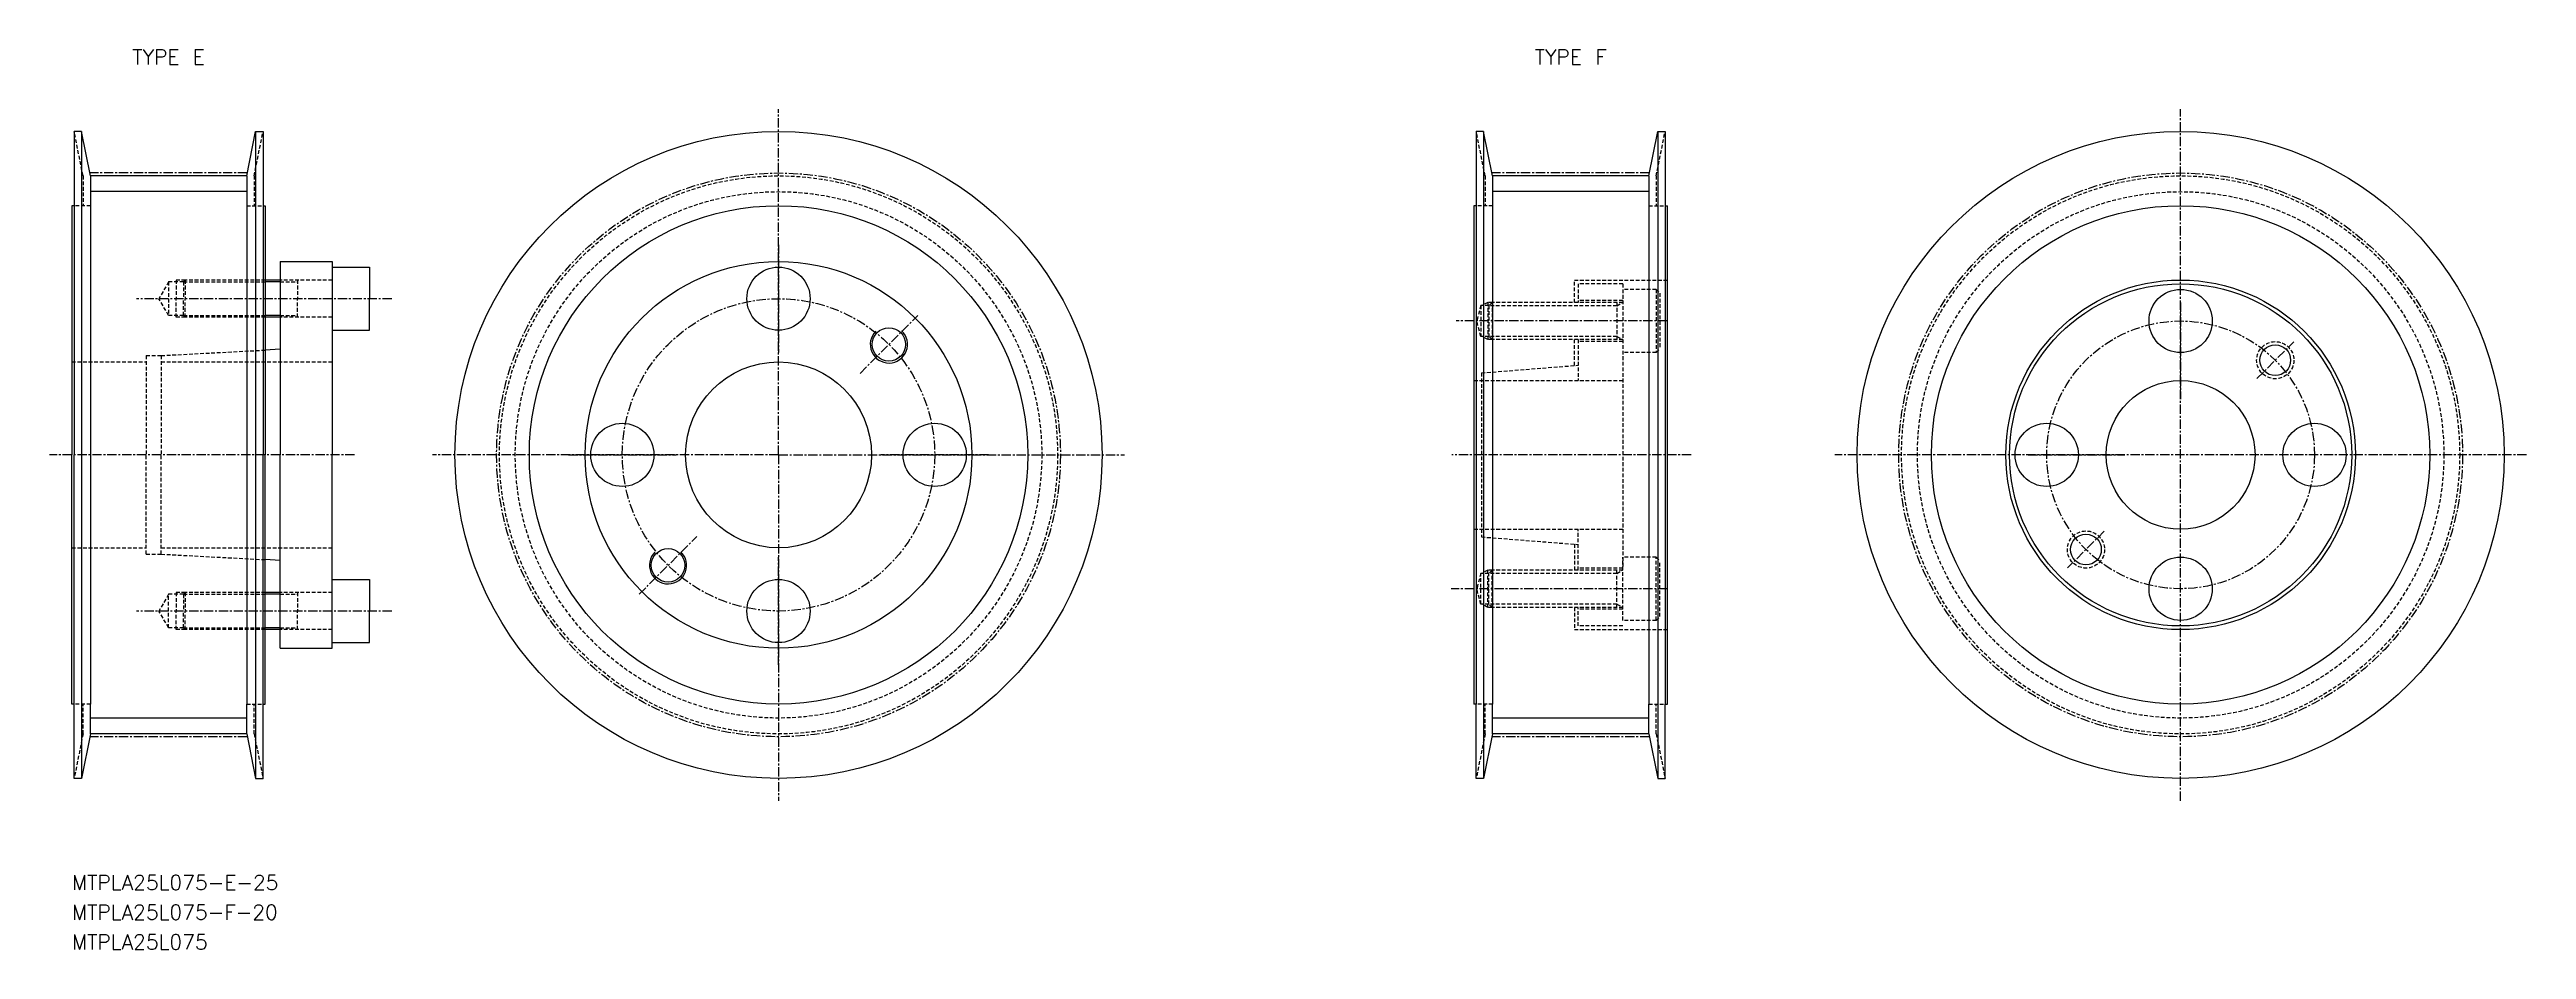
# Model space of a CAD drawing. Extents: x -39 to 294, y 45 to 166.
import ezdxf
from ezdxf.enums import TextEntityAlignment as Align

# ---------------------------------------------------------------- set-up
doc = ezdxf.new("R2010")
doc.units = 0
doc.linetypes.add('CENTER', pattern=[2, 1.25, -0.25, 0.25, -0.25])
doc.linetypes.add('DASHED', pattern=[0.75, 0.5, -0.25])
doc.layers.get('0').update_dxf_attribs({"linetype": 'CONTINUOUS'})
doc.layers.add('CENTER', color=1, linetype='CENTER')
doc.styles.add('MISUMI', font='txt.shx')

msp = doc.modelspace()

# ---------------------------------------------------------------- linework, layer by layer
at = {"color": 3, "linetype": 'DASHED'}
for p, q in [((-34.31, 149.12), (-35.51, 155.1)), ((-11.31, 149.12), (-10.11, 155.1)), ((154.19, 149.12), (152.99, 155.1)), ((177.19, 149.12), (178.39, 155.1)), ((-34.31, 149.12), (-34.31, 145.1)), ((-11.31, 149.12), (-11.31, 145.1)), ((154.19, 149.12), (154.19, 145.1)), ((177.19, 149.12), (177.19, 145.1)), ((-33.31, 145.1), (-35.51, 145.1)), ((-12.31, 145.1), (-10.11, 145.1)), ((155.19, 145.1), (152.99, 145.1)), ((176.19, 145.1), (178.39, 145.1)), ((-22.81, 134.85), (-24.11, 132.6)), ((-20.81, 134.85), (-22.81, 134.85)), ((-22.81, 134.85), (-22.81, 130.35)), ((-20.56, 135.1), (-21.81, 135.1)), ((-21.81, 135.1), (-21.81, 132.6)), ((-20.56, 135.1), (-20.81, 134.85)), ((-20.81, 134.85), (-9.81, 134.85)), ((-20.81, 134.85), (-20.81, 132.6)), ((-9.81, 135.1), (-20.56, 135.1)), ((-20.56, 135.1), (-20.56, 132.6)), ((-0.81, 135.1), (-7.81, 135.1)), ((-7.81, 134.85), (-5.48, 134.85)), ((-5.48, 135.1), (-5.48, 132.6)), ((166.19, 135.1), (178.69, 135.1)), ((166.19, 132.1), (166.19, 135.1)), ((172.69, 134.6), (166.69, 134.6)), ((166.69, 134.6), (166.69, 132.1)), ((172.69, 134.6), (172.69, 96.35)), ((177.19, 133.85), (172.69, 133.85)), ((172.69, 133.85), (172.69, 125.35)), ((177.19, 133.85), (177.19, 125.35)), ((177.19, 133.85), (177.69, 133.35)), ((177.69, 133.35), (177.69, 125.85)), ((-22.81, 130.35), (-24.11, 132.6)), ((-20.81, 130.35), (-22.81, 130.35)), ((-21.81, 130.1), (-21.81, 132.6)), ((-20.56, 130.1), (-21.81, 130.1)), ((-20.81, 130.35), (-20.81, 132.6)), ((-20.81, 130.35), (-9.81, 130.35)), ((-20.56, 130.1), (-20.81, 130.35)), ((-20.56, 130.1), (-20.56, 132.6)), ((-9.81, 130.1), (-20.56, 130.1)), ((-7.81, 130.35), (-5.48, 130.35)), ((-0.81, 130.1), (-7.81, 130.1)), ((-5.48, 130.1), (-5.48, 132.6)), ((153.62, 131.67), (153.06, 129.6)), ((154.69, 131.67), (153.62, 131.67)), ((153.62, 131.67), (153.62, 127.53)), ((154.54, 132.1), (153.79, 131.67)), ((155.12, 132.1), (154.54, 132.1)), ((154.54, 132.1), (154.54, 127.1)), ((155.12, 132.1), (154.69, 131.66)), ((154.69, 131.67), (154.69, 127.53)), ((171.89, 131.66), (154.69, 131.66)), ((172.69, 132.1), (155.12, 132.1)), ((155.12, 132.1), (155.12, 127.1)), ((172.69, 132.35), (166.69, 132.35)), ((171.89, 132.1), (171.89, 127.1)), ((171.89, 131.66), (172.64, 132.1)), ((153.62, 127.53), (153.06, 129.6)), ((154.69, 127.53), (153.62, 127.53)), ((154.54, 127.1), (153.79, 127.53)), ((155.12, 127.1), (154.54, 127.1)), ((171.89, 127.53), (154.69, 127.53)), ((155.12, 127.1), (154.69, 127.53)), ((172.69, 127.1), (155.12, 127.1)), ((166.19, 123.61), (166.19, 127.1)), ((166.69, 127.1), (166.69, 121.6)), ((172.69, 126.85), (166.69, 126.85)), ((171.89, 127.53), (172.64, 127.1)), ((-35.81, 124.1), (-25.81, 124.1)), ((-25.81, 124.95), (-25.81, 111.6)), ((-25.81, 124.95), (-23.81, 124.95)), ((-23.81, 124.95), (-9.81, 125.69)), ((-23.81, 124.95), (-23.81, 111.6)), ((-23.81, 124.1), (-0.81, 124.1)), ((153.69, 122.62), (166.69, 123.65)), ((177.19, 125.35), (172.69, 125.35)), ((177.19, 125.35), (177.69, 125.85)), ((152.69, 121.6), (172.69, 121.6)), ((153.69, 122.62), (153.69, 100.57)), ((-25.81, 98.25), (-25.81, 111.6)), ((-23.81, 98.25), (-23.81, 111.6)), ((152.69, 101.6), (172.69, 101.6)), ((153.69, 100.57), (166.69, 99.55)), ((166.69, 96.1), (166.69, 101.6)), ((-35.81, 99.1), (-25.81, 99.1)), ((-25.81, 98.25), (-23.81, 98.25)), ((-23.81, 99.1), (-0.81, 99.1)), ((-23.81, 98.25), (-9.81, 97.51)), ((166.19, 99.59), (166.19, 96.1)), ((177.19, 97.85), (172.69, 97.85)), ((172.69, 89.35), (172.69, 97.85)), ((177.19, 89.35), (177.19, 97.85)), ((177.19, 97.85), (177.69, 97.35)), ((177.69, 89.85), (177.69, 97.35)), ((153.62, 95.67), (153.06, 93.6)), ((153.62, 91.53), (153.06, 93.6)), ((153.62, 91.53), (153.62, 95.67)), ((154.69, 95.67), (153.62, 95.67)), ((154.54, 96.1), (153.79, 95.67)), ((155.12, 96.1), (154.54, 96.1)), ((154.54, 91.1), (154.54, 96.1)), ((155.12, 96.1), (154.69, 95.67)), ((171.89, 95.67), (154.69, 95.67)), ((154.69, 91.53), (154.69, 95.67)), ((172.69, 96.1), (155.12, 96.1)), ((155.12, 91.1), (155.12, 96.1)), ((172.69, 96.35), (166.69, 96.35)), ((171.89, 91.1), (171.89, 96.1)), ((171.89, 95.67), (172.64, 96.1)), ((-22.81, 92.85), (-24.11, 90.6)), ((-22.81, 88.35), (-24.11, 90.6)), ((-20.81, 92.85), (-22.81, 92.85)), ((-22.81, 88.35), (-22.81, 92.85)), ((-20.56, 93.1), (-21.81, 93.1)), ((-21.81, 93.1), (-21.81, 90.6)), ((-21.81, 88.1), (-21.81, 90.6)), ((-20.56, 93.1), (-20.81, 92.85)), ((-20.81, 92.85), (-9.81, 92.85)), ((-20.81, 92.85), (-20.81, 90.6)), ((-20.81, 88.35), (-20.81, 90.6)), ((-9.81, 93.1), (-20.56, 93.1)), ((-20.56, 93.1), (-20.56, 90.6)), ((-20.56, 88.1), (-20.56, 90.6)), ((-0.81, 93.1), (-7.81, 93.1)), ((-7.81, 92.85), (-5.48, 92.85)), ((-5.48, 93.1), (-5.48, 90.6)), ((-5.48, 88.1), (-5.48, 90.6)), ((154.69, 91.53), (153.62, 91.53)), ((154.54, 91.1), (153.79, 91.53)), ((155.12, 91.1), (154.54, 91.1)), ((171.89, 91.53), (154.69, 91.53)), ((155.12, 91.1), (154.69, 91.53)), ((172.69, 91.1), (155.12, 91.1)), ((166.19, 91.1), (166.19, 88.1)), ((166.69, 88.6), (166.69, 91.1)), ((172.69, 90.85), (166.69, 90.85)), ((171.89, 91.53), (172.64, 91.1)), ((-20.81, 88.35), (-22.81, 88.35)), ((-20.56, 88.1), (-21.81, 88.1)), ((-20.81, 88.35), (-9.81, 88.35)), ((-20.56, 88.1), (-20.81, 88.35)), ((-9.81, 88.1), (-20.56, 88.1)), ((-7.81, 88.35), (-5.48, 88.35)), ((-0.81, 88.1), (-7.81, 88.1)), ((166.19, 88.1), (178.69, 88.1)), ((172.69, 88.6), (166.69, 88.6)), ((177.19, 89.35), (172.69, 89.35)), ((177.19, 89.35), (177.69, 89.85)), ((-33.31, 78.1), (-35.51, 78.1)), ((-34.31, 74.08), (-34.31, 78.1)), ((-12.31, 78.1), (-10.11, 78.1)), ((-11.31, 74.08), (-11.31, 78.1)), ((155.19, 78.1), (152.99, 78.1)), ((154.19, 74.08), (154.19, 78.1)), ((176.19, 78.1), (178.39, 78.1)), ((177.19, 74.08), (177.19, 78.1)), ((-34.31, 74.08), (-35.51, 68.1)), ((-11.31, 74.08), (-10.11, 68.1)), ((154.19, 74.08), (152.99, 68.1)), ((177.19, 74.08), (178.39, 68.1))]:
    msp.add_line(p, q, dxfattribs=at)
at = {"color": 7, "linetype": 'CONTINUOUS'}
for p, q in [((-35.51, 155.1), (-35.51, 145.1)), ((-34.51, 155.1), (-35.51, 155.1)), ((-34.51, 155.1), (-34.51, 68.1)), ((-33.31, 149.12), (-34.51, 155.1)), ((-12.31, 149.12), (-11.11, 155.1)), ((-11.11, 155.1), (-11.11, 68.1)), ((-11.11, 155.1), (-10.11, 155.1)), ((-10.11, 155.1), (-10.11, 145.1)), ((152.99, 155.1), (152.99, 145.1)), ((153.99, 155.1), (152.99, 155.1)), ((153.99, 155.1), (153.99, 68.1)), ((155.19, 149.12), (153.99, 155.1)), ((176.19, 149.12), (177.39, 155.1)), ((177.39, 155.1), (177.39, 68.1)), ((177.39, 155.1), (178.39, 155.1)), ((178.39, 155.1), (178.39, 145.1)), ((-12.31, 149.12), (-33.31, 149.12)), ((-33.31, 149.12), (-33.31, 145.1)), ((-12.31, 149.12), (-12.31, 145.1)), ((176.19, 149.12), (155.19, 149.12)), ((155.19, 149.12), (155.19, 145.1)), ((176.19, 149.12), (176.19, 145.1)), ((-35.81, 145.1), (-35.81, 111.6)), ((-35.51, 145.1), (-35.81, 145.1)), ((-35.51, 145.1), (-35.51, 111.6)), ((-33.31, 145.1), (-33.31, 78.1)), ((-12.31, 145.1), (-12.31, 78.1)), ((-10.11, 145.1), (-10.11, 111.6)), ((-10.11, 145.1), (-9.81, 145.1)), ((-9.81, 145.1), (-9.81, 135.1)), ((152.69, 145.1), (152.69, 78.1)), ((152.99, 145.1), (152.69, 145.1)), ((152.99, 145.1), (152.99, 78.1)), ((155.19, 145.1), (155.19, 78.1)), ((176.19, 145.1), (176.19, 78.1)), ((178.39, 145.1), (178.39, 78.1)), ((178.39, 145.1), (178.69, 145.1)), ((178.69, 78.1), (178.69, 145.1)), ((-7.81, 137.6), (-0.81, 137.6)), ((-7.81, 137.6), (-7.81, 135.1)), ((-0.81, 137.6), (-0.81, 136.85)), ((-0.81, 136.85), (-0.81, 128.35)), ((-0.81, 136.85), (4.19, 136.85)), ((4.19, 136.85), (4.19, 132.6)), ((-9.81, 135.1), (-9.81, 130.1)), ((-7.81, 135.1), (-9.81, 135.1)), ((-7.81, 135.1), (-7.81, 130.1)), ((-9.81, 130.1), (-9.81, 125.69)), ((-7.81, 130.1), (-9.81, 130.1)), ((-7.81, 130.1), (-7.81, 125.8)), ((4.19, 128.35), (4.19, 132.6)), ((-0.81, 128.35), (-0.81, 111.6)), ((-0.81, 128.35), (4.19, 128.35)), ((-7.81, 125.8), (-9.81, 125.69)), ((-9.81, 125.69), (-9.81, 111.6)), ((-7.81, 125.8), (-7.81, 111.6)), ((-35.81, 78.1), (-35.81, 111.6)), ((-35.51, 78.1), (-35.51, 111.6)), ((-10.11, 78.1), (-10.11, 111.6)), ((-9.81, 97.51), (-9.81, 111.6)), ((-7.81, 97.4), (-7.81, 111.6)), ((-0.81, 94.85), (-0.81, 111.6)), ((-9.81, 93.1), (-9.81, 97.51)), ((-7.81, 97.4), (-9.81, 97.51)), ((-7.81, 93.1), (-7.81, 97.4)), ((-0.81, 86.35), (-0.81, 94.85)), ((-0.81, 94.85), (4.19, 94.85)), ((4.19, 94.85), (4.19, 90.6)), ((-9.81, 88.1), (-9.81, 93.1)), ((-7.81, 93.1), (-9.81, 93.1)), ((-7.81, 88.1), (-7.81, 93.1)), ((4.19, 86.35), (4.19, 90.6)), ((-9.81, 78.1), (-9.81, 88.1)), ((-7.81, 88.1), (-9.81, 88.1)), ((-7.81, 85.6), (-7.81, 88.1)), ((-7.81, 85.6), (-0.81, 85.6)), ((-0.81, 86.35), (4.19, 86.35)), ((-0.81, 85.6), (-0.81, 86.35)), ((-35.51, 78.1), (-35.81, 78.1)), ((-35.51, 68.1), (-35.51, 78.1)), ((-33.31, 74.08), (-33.31, 78.1)), ((-12.31, 74.08), (-12.31, 78.1)), ((-10.11, 68.1), (-10.11, 78.1)), ((-10.11, 78.1), (-9.81, 78.1)), ((152.99, 78.1), (152.69, 78.1)), ((152.99, 68.1), (152.99, 78.1)), ((155.19, 74.08), (155.19, 78.1)), ((176.19, 74.08), (176.19, 78.1)), ((178.39, 68.1), (178.39, 78.1)), ((178.39, 78.1), (178.69, 78.1)), ((-33.31, 74.08), (-34.51, 68.1)), ((-12.31, 74.08), (-33.31, 74.08)), ((-12.31, 74.08), (-11.11, 68.1)), ((155.19, 74.08), (153.99, 68.1)), ((176.19, 74.08), (155.19, 74.08)), ((176.19, 74.08), (177.39, 68.1)), ((-34.51, 68.1), (-35.51, 68.1)), ((-11.11, 68.1), (-10.11, 68.1)), ((153.99, 68.1), (152.99, 68.1)), ((177.39, 68.1), (178.39, 68.1))]:
    msp.add_line(p, q, dxfattribs=at)
at = {"color": 3, "linetype": 'CONTINUOUS'}
for p, q in [((-12.31, 146.99), (-33.31, 146.99)), ((176.19, 146.99), (155.19, 146.99)), ((-12.31, 76.21), (-33.31, 76.21)), ((176.19, 76.21), (155.19, 76.21))]:
    msp.add_line(p, q, dxfattribs=at)
at = {"color": 3}
for p, q in [((-7.81, 134.85), (-9.81, 134.85)), ((-7.81, 130.35), (-9.81, 130.35)), ((-7.81, 92.85), (-9.81, 92.85)), ((-7.81, 88.35), (-9.81, 88.35))]:
    msp.add_line(p, q, dxfattribs=at)
at = {"color": 7, "linetype": 'CONTINUOUS'}
for centre, radius in [((59.19, 111.6), 43.5), ((247.69, 111.6), 43.5), ((59.19, 111.6), 33.5), ((247.69, 111.6), 33.5), ((59.19, 111.6), 26), ((59.19, 111.6), 26), ((59.19, 132.6), 4.25), ((247.69, 111.6), 23.5), ((247.69, 111.6), 23), ((247.69, 129.6), 4.25), ((74.03, 126.45), 2.25), ((59.19, 111.6), 12.5), ((260.41, 124.33), 2.07), ((247.69, 111.6), 10), ((38.19, 111.6), 4.25), ((80.19, 111.6), 4.25), ((229.69, 111.6), 4.25), ((265.69, 111.6), 4.25), ((234.96, 98.87), 2.07), ((44.34, 96.75), 2.25), ((247.69, 93.6), 4.25), ((59.19, 90.6), 4.25)]:
    msp.add_circle(centre, radius, dxfattribs=at)
at = {"color": 3, "linetype": 'DASHED'}
for centre, radius in [((59.19, 111.6), 37.52), ((59.19, 111.6), 35.39), ((247.69, 111.6), 37.52), ((247.69, 111.6), 35.39), ((260.41, 124.33), 2.5), ((234.96, 98.87), 2.5)]:
    msp.add_circle(centre, radius, dxfattribs=at)
at = {"color": 3}
for centre in [(74.03, 126.45), (44.34, 96.75)]:
    msp.add_arc(centre, 2.5, 135, 47, dxfattribs=at)
at = {"layer": 'CENTER', "color": 1, "linetype": 'CENTER'}
for p, q in [((59.19, 111.6), (59.19, 158.1)), ((247.69, 65.1), (247.69, 158.1)), ((-12.24, 149.5), (-33.39, 149.5)), ((176.26, 149.5), (155.11, 149.5)), ((59.19, 139.85), (59.19, 125.35)), ((7.19, 132.6), (-27.11, 132.6)), ((70.15, 122.56), (77.92, 130.34)), ((247.69, 132.1), (247.69, 119.1)), ((178.69, 129.6), (150.31, 129.6)), ((257.94, 121.85), (262.89, 126.8)), ((2.19, 111.6), (-38.81, 111.6)), ((59.19, 111.6), (12.69, 111.6)), ((30.94, 111.6), (45.44, 111.6)), ((59.19, 111.6), (105.69, 111.6)), ((59.19, 111.6), (59.19, 65.1)), ((87.44, 111.6), (72.94, 111.6)), ((181.9, 111.6), (149.69, 111.6)), ((294.19, 111.6), (201.19, 111.6)), ((227.19, 111.6), (240.19, 111.6)), ((268.19, 111.6), (255.19, 111.6)), ((247.69, 91.1), (247.69, 104.1)), ((40.45, 92.86), (48.23, 100.64)), ((237.43, 101.35), (232.48, 96.4)), ((59.19, 83.35), (59.19, 97.85)), ((178.69, 93.6), (149.61, 93.6)), ((7.19, 90.6), (-27.11, 90.6)), ((-12.24, 73.7), (-33.39, 73.7)), ((176.26, 73.7), (155.11, 73.7))]:
    msp.add_line(p, q, dxfattribs=at)
for centre, radius in [((59.19, 111.6), 37.9), ((247.69, 111.6), 37.9), ((59.19, 111.6), 21), ((247.69, 111.6), 18)]:
    msp.add_circle(centre, radius, dxfattribs=at)

# ---------------------------------------------------------------- texts
at = {"color": 7, "linetype": 'CONTINUOUS', "style": 'MISUMI'}
for s, p in [('TYPE E', (-22.81, 165.1)), ('TYPE F', (165.69, 165.1))]:
    msp.add_text(s, height=2, dxfattribs=at).set_placement(p, align=Align.MIDDLE_CENTER)
for s, p in [('MTPLA25L075-E-25', (-35.81, 53.1)), ('MTPLA25L075-F-20', (-35.81, 49.1)), ('MTPLA25L075', (-35.81, 45.1))]:
    msp.add_text(s, height=2, dxfattribs=at).set_placement(p)

doc.saveas('drawing.dxf')
